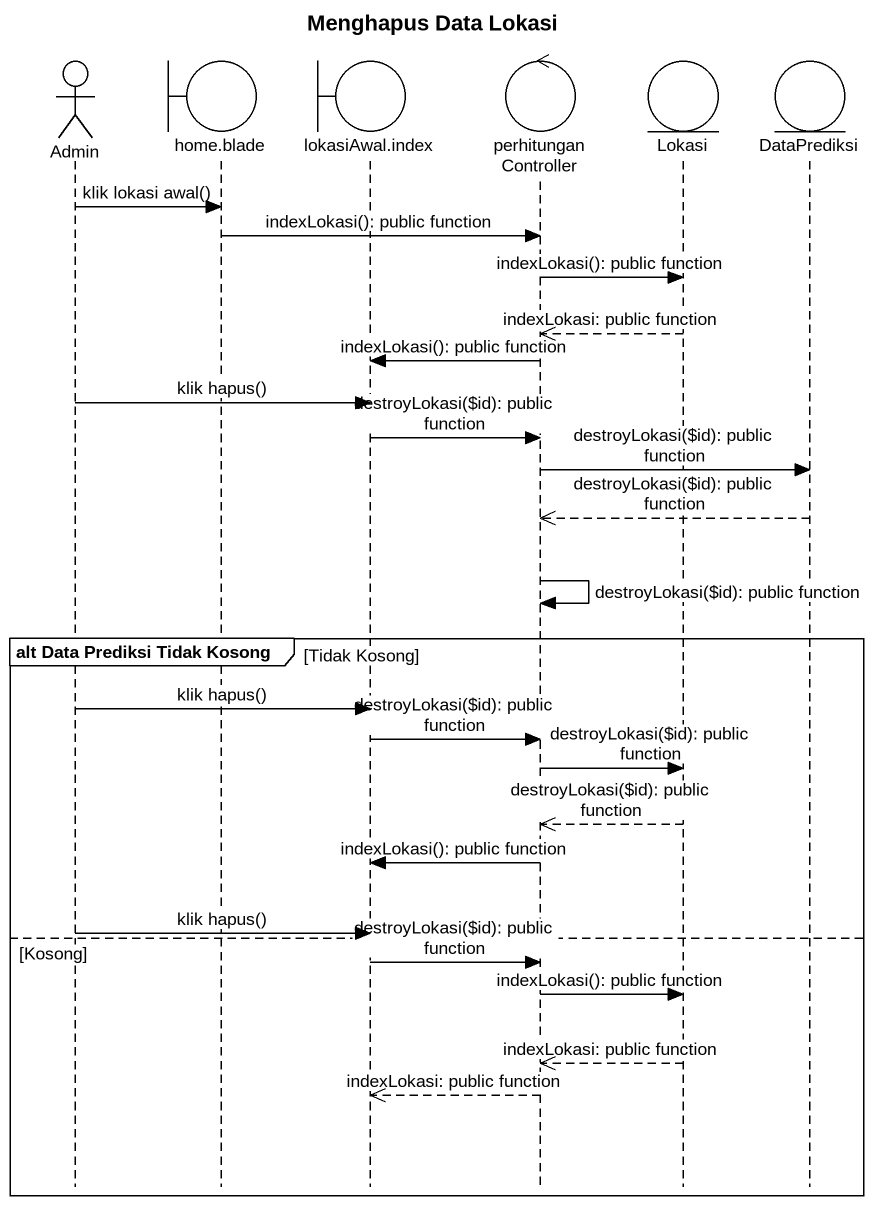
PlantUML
@startuml
title Menghapus Data Lokasi
hide footbox
actor Admin
boundary "home.blade" as home_blade
boundary "lokasiAwal.index" as lokasiAwal_index
control perhitunganController
entity Lokasi
entity DataPrediksi

Admin -> home_blade : klik lokasi awal()
home_blade -> perhitunganController : indexLokasi(): public function
perhitunganController -> Lokasi : indexLokasi(): public function
Lokasi -->> perhitunganController : indexLokasi: public function
perhitunganController -> lokasiAwal_index : indexLokasi(): public function
Admin -> lokasiAwal_index : klik hapus()
lokasiAwal_index -> perhitunganController : destroyLokasi(~$id): public function
perhitunganController -> DataPrediksi : destroyLokasi(~$id): public function
DataPrediksi -->> perhitunganController : destroyLokasi(~$id): public function
perhitunganController -> perhitunganController : destroyLokasi(~$id): public function
group alt Data Prediksi Tidak Kosong [Tidak Kosong]
  Admin -> lokasiAwal_index : klik hapus()
  lokasiAwal_index -> perhitunganController : destroyLokasi(~$id): public function
  perhitunganController -> Lokasi : destroyLokasi(~$id): public function
  Lokasi -->> perhitunganController : destroyLokasi(~$id): public function
  perhitunganController -> lokasiAwal_index : indexLokasi(): public function
  Admin -> lokasiAwal_index : klik hapus()
else Kosong
  lokasiAwal_index -> perhitunganController : destroyLokasi(~$id): public function
  perhitunganController -> Lokasi : indexLokasi(): public function
  Lokasi -->> perhitunganController : indexLokasi: public function
  perhitunganController -->> lokasiAwal_index : indexLokasi: public function
end
@enduml
